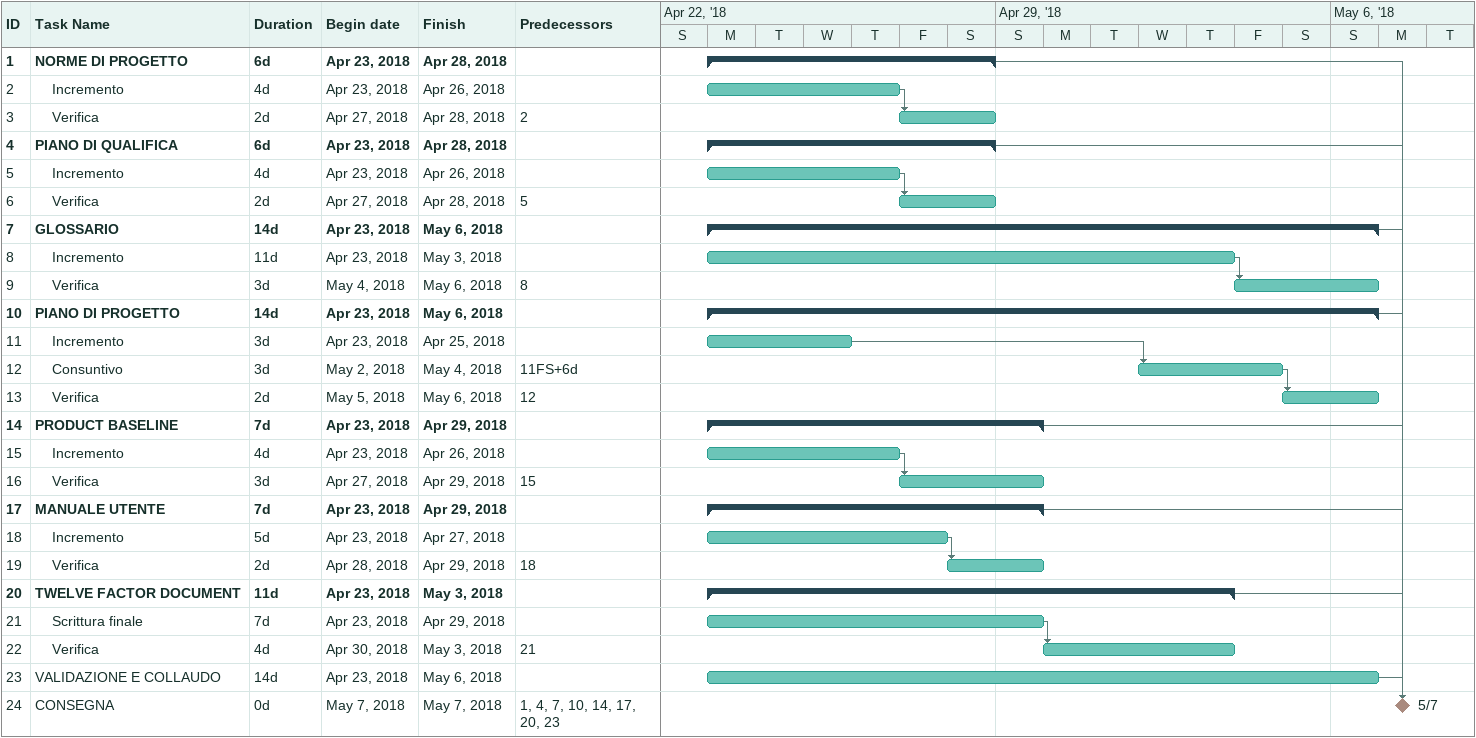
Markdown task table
| ID | Level | Task | Duration | Start | Finish | Predecessors |
|---|---|---|---|---|---|---|
| 1 | 1 | **NORME DI PROGETTO** | 6d | 2018-04-23 | 2018-04-28 |  |
| 2 | 2 | Incremento | 4d | 2018-04-23 | 2018-04-26 |  |
| 3 | 2 | Verifica | 2d | 2018-04-27 | 2018-04-28 | 2 |
| 4 | 1 | **PIANO DI QUALIFICA** | 6d | 2018-04-23 | 2018-04-28 |  |
| 5 | 2 | Incremento | 4d | 2018-04-23 | 2018-04-26 |  |
| 6 | 2 | Verifica | 2d | 2018-04-27 | 2018-04-28 | 5 |
| 7 | 1 | **GLOSSARIO** | 14d | 2018-04-23 | 2018-05-06 |  |
| 8 | 2 | Incremento | 11d | 2018-04-23 | 2018-05-03 |  |
| 9 | 2 | Verifica | 3d | 2018-05-04 | 2018-05-06 | 8 |
| 10 | 1 | **PIANO DI PROGETTO** | 14d | 2018-04-23 | 2018-05-06 |  |
| 11 | 2 | Incremento | 3d | 2018-04-23 | 2018-04-25 |  |
| 12 | 2 | Consuntivo | 3d | 2018-05-02 | 2018-05-04 | 11FS+6d |
| 13 | 2 | Verifica | 2d | 2018-05-05 | 2018-05-06 | 12 |
| 14 | 1 | **PRODUCT BASELINE** | 7d | 2018-04-23 | 2018-04-29 |  |
| 15 | 2 | Incremento | 4d | 2018-04-23 | 2018-04-26 |  |
| 16 | 2 | Verifica | 3d | 2018-04-27 | 2018-04-29 | 15 |
| 17 | 1 | **MANUALE UTENTE** | 7d | 2018-04-23 | 2018-04-29 |  |
| 18 | 2 | Incremento | 5d | 2018-04-23 | 2018-04-27 |  |
| 19 | 2 | Verifica | 2d | 2018-04-28 | 2018-04-29 | 18 |
| 20 | 1 | **TWELVE FACTOR DOCUMENT** | 11d | 2018-04-23 | 2018-05-03 |  |
| 21 | 2 | Scrittura finale | 7d | 2018-04-23 | 2018-04-29 |  |
| 22 | 2 | Verifica | 4d | 2018-04-30 | 2018-05-03 | 21 |
| 23 | 1 | VALIDAZIONE E COLLAUDO | 14d | 2018-04-23 | 2018-05-06 |  |
| 24 | 1 | CONSEGNA | 0d | 2018-05-07 | 2018-05-07 | 1, 4, 7, 10, 14, 17, 20, 23 |
